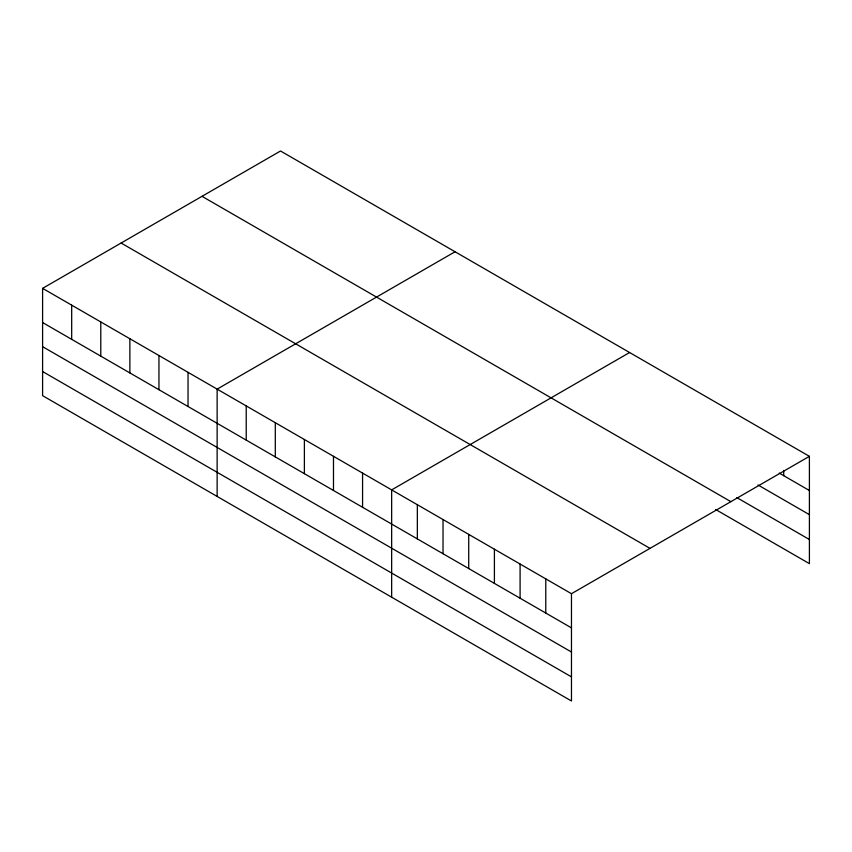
<?xml version="1.0" encoding="UTF-8"?>
<svg xmlns="http://www.w3.org/2000/svg" width="852" height="852" viewBox="0 0 852 852"><rect width="100%" height="100%" fill="white"/><g stroke="black" fill="none" stroke-linecap="round" stroke-linejoin="round"><path stroke-width="1.28" d="M42.6 288.359L571.468 593.706L571.468 701.004L42.6 395.669L42.6 288.359L280.532 150.996L809.4 456.331L809.4 563.641L715.584 509.475M455.053 251.755L217.132 389.13L217.132 496.428M629.585 352.515L391.654 489.889L391.654 597.188M571.468 593.706L809.4 456.331M779.25 473.105L809.4 490.518M758.024 484.98L809.4 514.651M736.799 497.589L809.4 539.508M202.009 196.322L730.888 501.668M121.112 243.033L649.991 548.368M42.6 322.546L571.468 627.881M42.6 346.679L571.468 652.014M42.6 371.536L571.468 676.871M783.712 470.432L783.712 475.682M545.781 578.87L545.781 613.057M520.093 564.045L520.093 598.221M494.405 549.21L494.405 583.396M468.717 534.385L468.717 568.561M443.029 519.55L443.029 553.725M417.342 504.714L417.342 538.901M362.569 473.094L362.569 507.27M333.483 456.299L333.483 490.486M304.388 439.504L304.388 473.691M275.303 422.709L275.303 456.896M246.217 405.914L246.217 440.101M188.036 372.335L188.036 406.51M158.951 355.54L158.951 389.715M129.866 338.745L129.866 372.92M100.781 321.95L100.781 356.136M71.685 305.154L71.685 339.341"/></g></svg>
